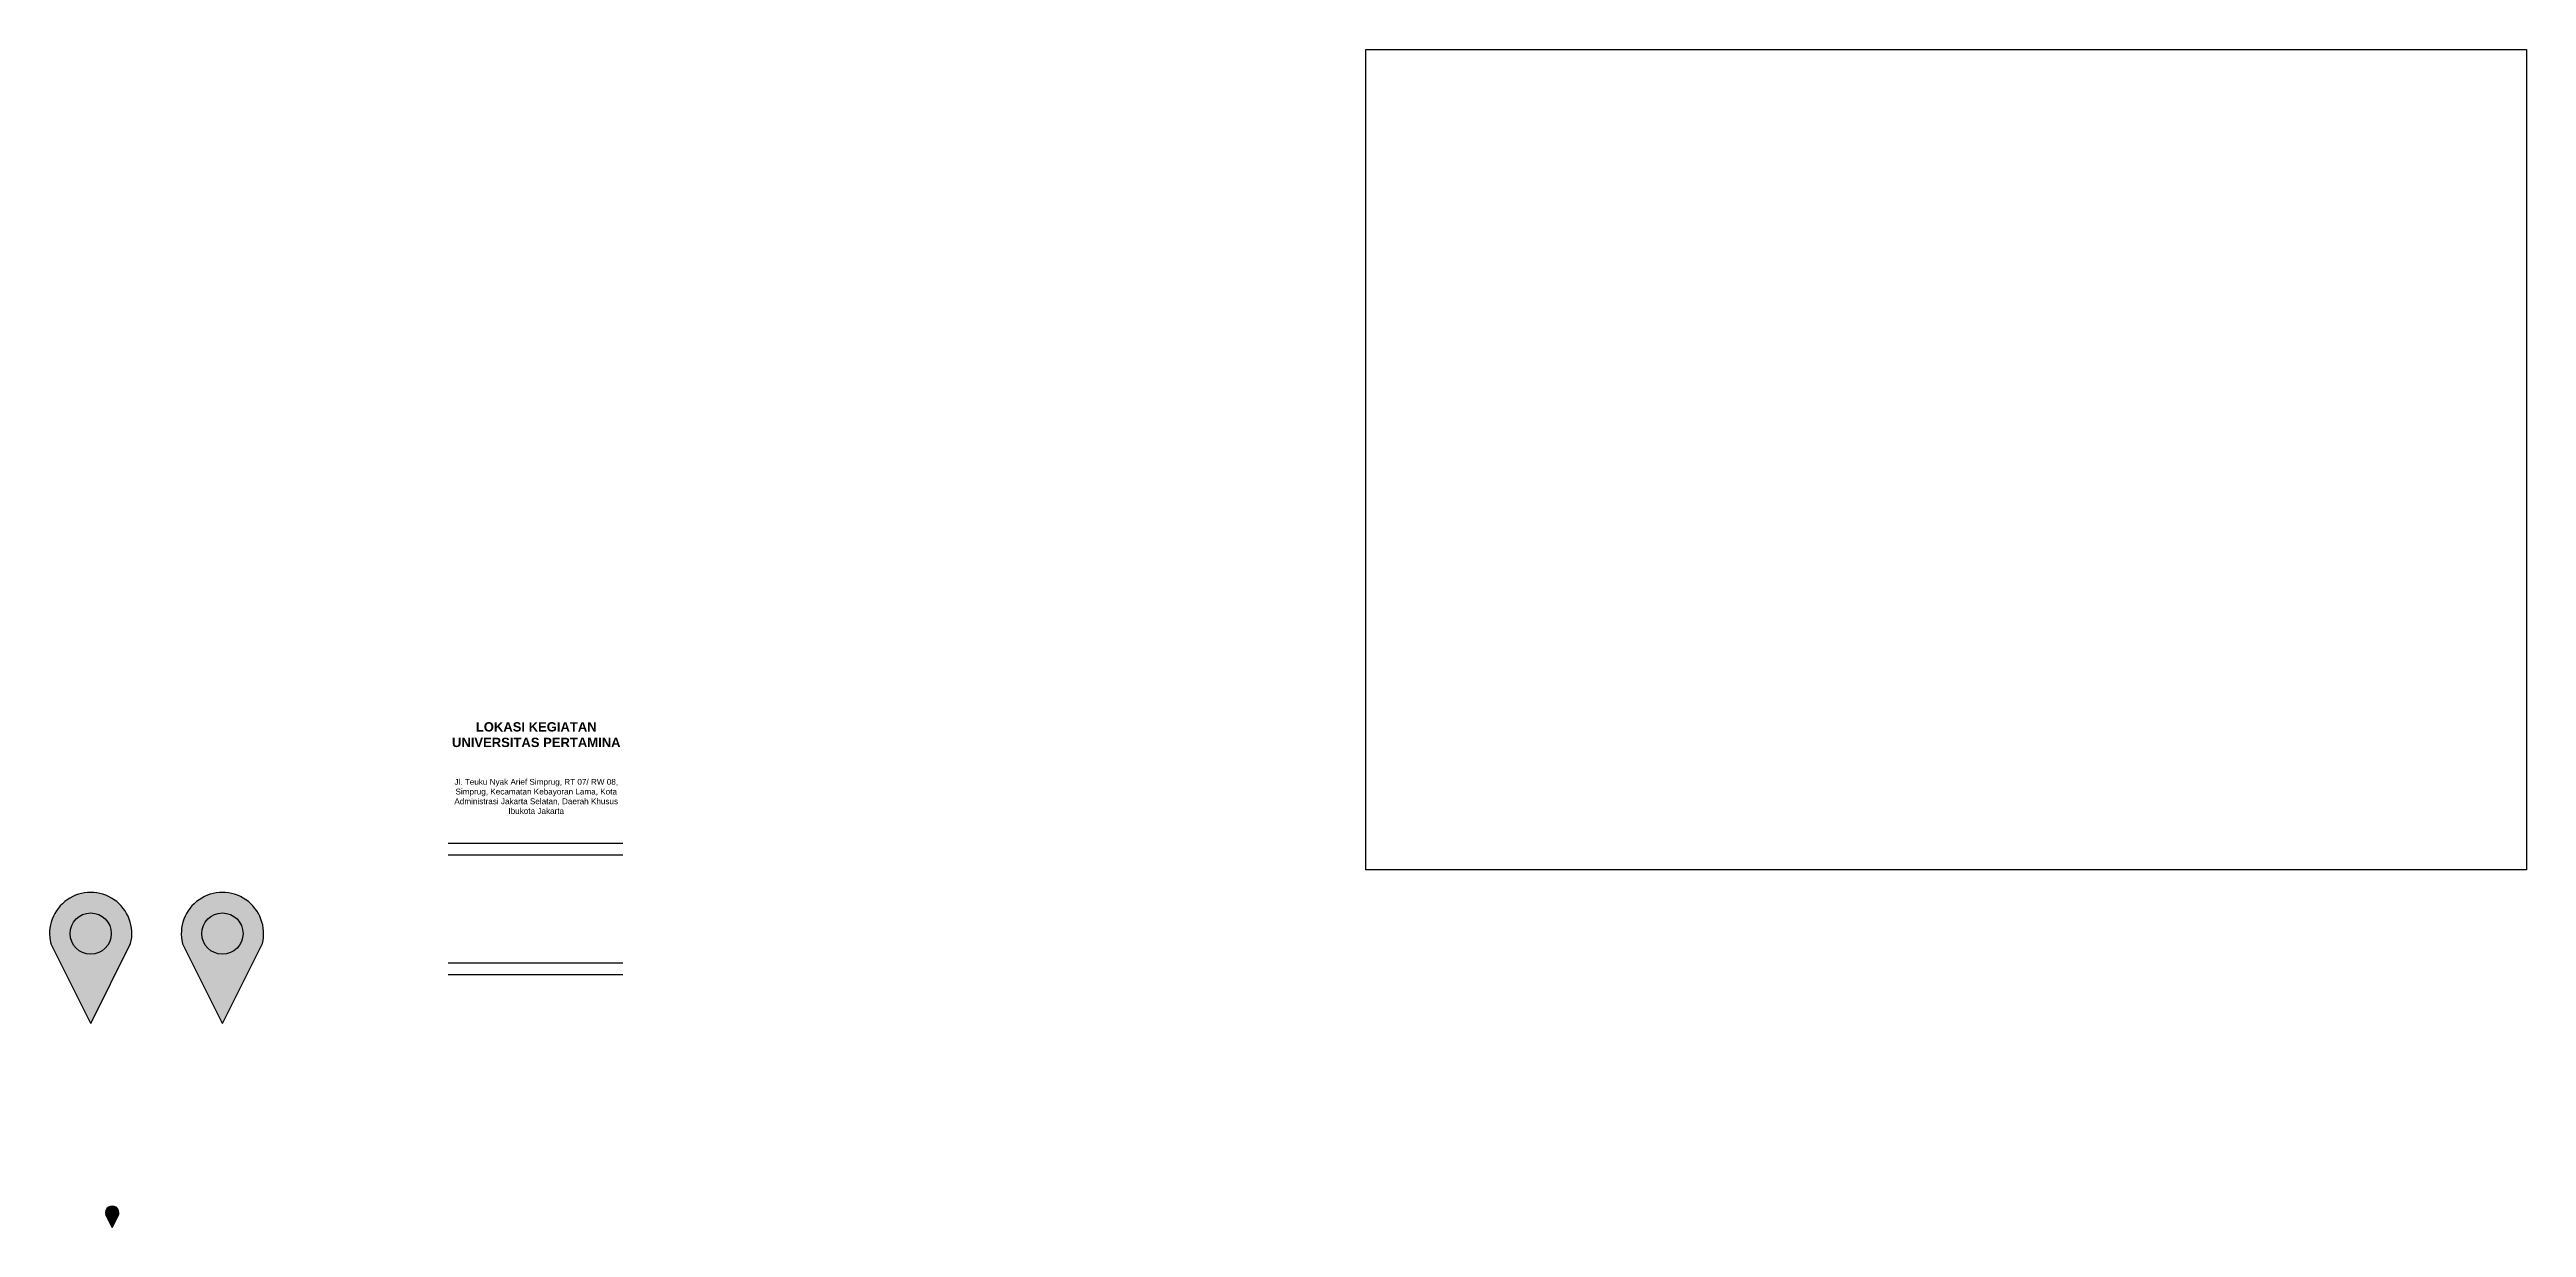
# Model space of a CAD drawing. Header units: millimetres. Extents: x -889 to 42531, y -18266 to 4189.
# Drawn here: x 27014 to 42531, y -17679 to -10303 of the extents above; entities that cross this region are included whole.
import ezdxf

# ---------------------------------------------------------------- set-up
doc = ezdxf.new("R2010")
doc.units = ezdxf.units.MM
doc.header["$MEASUREMENT"] = 0
doc.styles.get("Standard").update_dxf_attribs({"font": 'arial.ttf'})
picture_1 = doc.add_image_def('image2.jpg', size_in_pixel=(4966, 3508))

msp = doc.modelspace()

# ---------------------------------------------------------------- hatches: boundary and pattern name
h = msp.add_hatch(color=2)
h.dxf.hatch_style = 1
h.paths.add_polyline_path([(27521.7, -15901.8, 1.2820948), (27021.7, -15901.8), (27271.7, -16401.8)])
h.paths.add_polyline_path([(27142.3, -15839, -1), (27401, -15839, -1)], flags=16)
h = msp.add_hatch(color=1)
h.dxf.hatch_style = 1
h.paths.add_polyline_path([(28347.1, -15901.8, 1.2820948), (27847.1, -15901.8), (28097.1, -16401.8)])
h.paths.add_polyline_path([(27967.8, -15839, -1), (28226.4, -15839, -1)], flags=16)
at = {"true_color": 0xffffff}
h = msp.add_hatch(color=7, dxfattribs=at)
h.dxf.hatch_style = 1
h.paths.add_polyline_path([(27142.3, -15839, 1), (27401, -15839, 1)])
h = msp.add_hatch(color=7, dxfattribs=at)
h.dxf.hatch_style = 1
h.paths.add_polyline_path([(27967.8, -15839, 1), (28226.4, -15839, 1)])
h = msp.add_hatch(color=1)
h.dxf.hatch_style = 1
h.paths.add_polyline_path([(27447.4, -17597.5, 1.2820948), (27365.7, -17597.5), (27406.5, -17679.2)])
h.paths.add_polyline_path([(27385.4, -17587.3, -1), (27427.6, -17587.3, -1)], flags=16)
h = msp.add_hatch(color=7, dxfattribs=at)
h.dxf.hatch_style = 1
h.paths.add_polyline_path([(27385.4, -17587.3, 1), (27427.6, -17587.3, 1)])

# ---------------------------------------------------------------- linework, layer by layer
for points in [[(29511.2, -15273.7), (30606.2, -15273.7)], [(29511.2, -15346.7), (30606.2, -15346.7)], [(27271.7, -16401.8), (27021.7, -15901.8)], [(27271.7, -16401.8), (27521.7, -15901.8)], [(28097.1, -16401.8), (27847.1, -15901.8)], [(28097.1, -16401.8), (28347.1, -15901.8)], [(29511.2, -16023), (30606.2, -16023)], [(29511.2, -16096), (30606.2, -16096)], [(27406.5, -17679.2), (27365.7, -17597.5)], [(27406.5, -17679.2), (27447.4, -17597.5)]]:
    msp.add_lwpolyline(points)
for centre, radius in [((27271.7, -15839), 129.3), ((28097.1, -15839), 129.3), ((27406.5, -17587.3), 21.1)]:
    msp.add_circle(centre, radius)
for centre, radius in [((27271.7, -15839), 257.8), ((28097.1, -15839), 257.8), ((27406.5, -17587.3), 42.1)]:
    msp.add_arc(centre, radius, 345.90657, 194.09343)

# ---------------------------------------------------------------- texts
at = {"insert": (29536.6, -14515.2), "char_height": 48.1848, "attachment_point": 1}
msp.add_mtext_dynamic_manual_height_columns('\\pxqc;{\\fArial|b1|i0|c0|p34;\\H1.212x;LOKASI KEGIATAN\\H1.25x; \\P\\H0.8x;UNIVERSITAS PERTAMINA\\P\\fArial|b0|i0|c0|p34;\\H0.82508x;\\P\\P\\H0.7575x;Jl. Teuku Nyak Arief Simprug, RT 07/ RW 08, Simprug, Kecamatan Kebayoran Lama, Kota Administrasi Jakarta Selatan, Daerah Khusus Ibukota Jakarta}', width=1052.66, gutter_width=240.9, heights=[0], dxfattribs=at)

# ---------------------------------------------------------------- pictures from other files: only their frames are drawn
image = msp.add_image(picture_1, insert=(35259.9, -15439.6), size_in_units=(7271.4, 5136.5))
image.dxf.flags = 7

doc.saveas('drawing.dxf')
